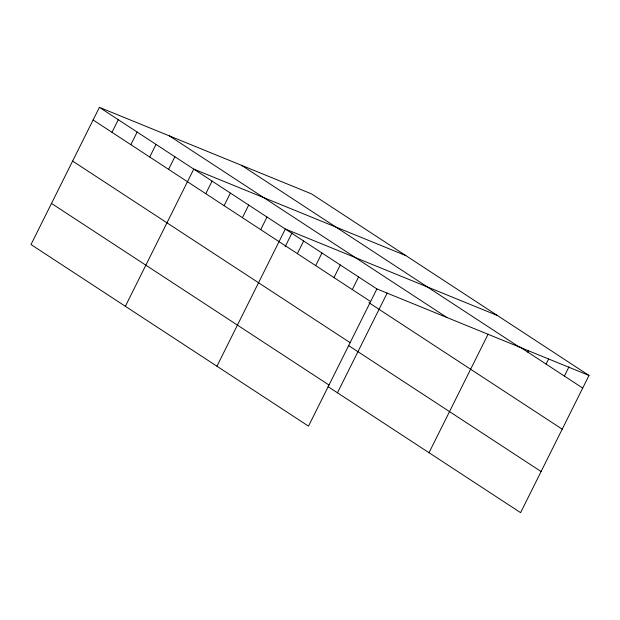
<?xml version="1.0" encoding="UTF-8"?>
<svg xmlns="http://www.w3.org/2000/svg" width="620" height="620" viewBox="0 0 620 620"><rect width="100%" height="100%" fill="white"/><g stroke="black" fill="none" stroke-linecap="round" stroke-linejoin="round"><path stroke-width="0.93" d="M99.401 107.353L31 244.551L308.504 426.142L376.906 288.943L99.401 107.353L311.496 193.858L589 375.449L520.599 512.647L328.011 386.617M111.987 132.316L118.273 119.707M130.859 144.661L137.144 132.052M149.722 157.015L156.015 144.398M168.594 169.361L174.887 156.751M125.349 306.296L193.758 169.097L405.844 255.595M205.778 193.696L212.071 181.079M224.099 205.677L230.384 193.068M242.412 217.667L248.705 205.049M260.726 229.648L267.019 217.039M216.93 366.219L285.332 229.02L497.426 315.526M285.138 246.729L291.966 233.019M297.36 253.619L303.645 241.01M315.673 265.608L321.966 252.991M333.986 277.589L340.279 264.98M352.307 289.579L358.593 276.962M337.443 392.793L387.175 293.051M429.017 452.716L488.142 334.134M527.767 352.106L528.604 350.424M546.081 364.095L548.599 359.05M564.394 376.077L569.005 366.831M376.906 288.943L589 375.449M519.8 346.898L582.715 388.066M241.506 165.308L519.01 346.906M169.392 135.904L446.896 317.494M93.116 119.97L370.621 301.56M368.838 302.637L562.216 429.172M72.618 161.084L350.122 342.674M348.502 345.51L541.097 471.533M51.499 203.438L329.003 385.028"/></g></svg>
